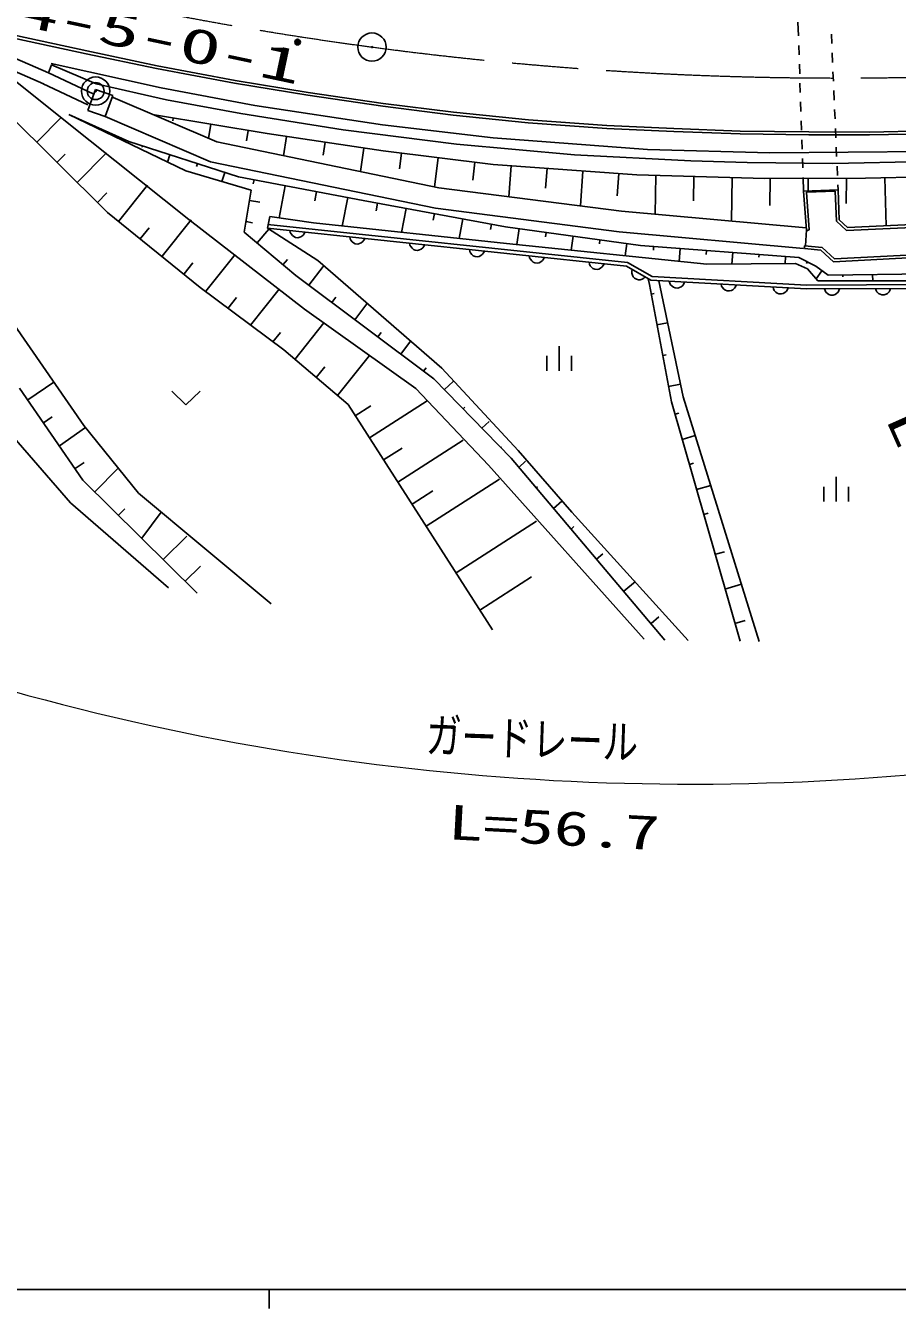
# Model space of a CAD drawing. Units: millimetres, scale not verified. Extents: x 40000 to 680000, y 20000 to 380000.
# Drawn here: x 155092 to 201308, y 204000 to 271988 of the extents above; entities that cross this region are included whole.
import ezdxf
from ezdxf.enums import TextEntityAlignment as Align

# ---------------------------------------------------------------- set-up
doc = ezdxf.new("R2010")
doc.units = ezdxf.units.MM
doc.header["$LTSCALE"] = 1000
doc.linetypes.add('CHAIN', pattern=[18.5, 12, -1.5, 3.5, -1.5])
for name, color, linetype, lineweight in [('M-BGD', 7, 'Continuous', 25), ('M-BMK', 2, 'CHAIN', 13), ('M-BMK-SRVR', 3, 'Continuous', 25), ('M-STR-HTXT', 7, 'Continuous', 13), ('M-TTL-BAND', 7, 'Continuous', 25)]:
    doc.layers.add(name, color=color, linetype=linetype, lineweight=lineweight)
doc.styles.add('ＭＳ ゴシック', font='')
doc.styles.get('ＭＳ ゴシック').set_extended_font_data('MS Gothic')

msp = doc.modelspace()

# ---------------------------------------------------------------- linework, layer by layer
at = {"layer": 'M-BGD'}
for p, q in [((196063, 271440), (196039, 272176)), ((158308, 270499), (153971, 271434)), ((158340, 270646), (154004, 271581)), ((197831, 271041), (197809, 271541)), ((162060, 269862), (158340, 270646)), ((196096, 270441), (196080, 270941)), ((153350, 270009), (157200, 266919)), ((156039, 268896), (153630, 269944)), ((156298, 269493), (153836, 270563)), ((156449, 269976), (162278, 268686)), ((162030, 269715), (158308, 270499)), ((196129, 269441), (196113, 269941)), ((197874, 270042), (197852, 270542)), ((156454, 269909), (156298, 269493)), ((156298, 269493), (158669, 268372)), ((158833, 268907), (156454, 269909)), ((166167, 268937), (162030, 269715)), ((166193, 269085), (162060, 269862)), ((197917, 269043), (197895, 269543)), ((156020, 268905), (158391, 267784)), ((158789, 268612), (158394, 267487)), ((159707, 268290), (158789, 268612)), ((162566, 268057), (158833, 268907)), ((162278, 268686), (167245, 267751)), ((170048, 268302), (166167, 268937)), ((170071, 268450), (166193, 269085)), ((196162, 268442), (196145, 268942)), ((159313, 267165), (159707, 268290)), ((159733, 268179), (165225, 265823)), ((166502, 267334), (162566, 268057)), ((174025, 267714), (170048, 268302)), ((174045, 267863), (170071, 268450)), ((196195, 267443), (196178, 267942)), ((197960, 268044), (197938, 268544)), ((154079, 267411), (159431, 262078)), ((157381, 267281), (160566, 265844)), ((163583, 264290), (157381, 267281)), ((158394, 267487), (159313, 267165)), ((161918, 267258), (167893, 266266)), ((171928, 266473), (166502, 267334)), ((167245, 267751), (174008, 266738)), ((177761, 267252), (174025, 267714)), ((177778, 267401), (174045, 267863)), ((181738, 266844), (177761, 267252)), ((181751, 266994), (177778, 267401)), ((198003, 267045), (197981, 267544)), ((155684, 265811), (157000, 267132)), ((157200, 266919), (163741, 261709)), ((159300, 267168), (164894, 264768)), ((162914, 267092), (162889, 266943)), ((164905, 266762), (164782, 266015)), ((174008, 266738), (179878, 266037)), ((185903, 266542), (181738, 266844)), ((185912, 266692), (181751, 266994)), ((189459, 266381), (185903, 266542)), ((189465, 266531), (185912, 266692)), ((192981, 266396), (189465, 266531)), ((196228, 266443), (196211, 266943)), ((198046, 266046), (198024, 266545)), ((159770, 266203), (159742, 266142)), ((160566, 265844), (166374, 263977)), ((166897, 266432), (166805, 265879)), ((167893, 266266), (174050, 265347)), ((168919, 266113), (168767, 265094)), ((177930, 265714), (171928, 266473)), ((179878, 266037), (188067, 265419)), ((192977, 266246), (189459, 266381)), ((196617, 266208), (192977, 266246)), ((196618, 266358), (192981, 266396)), ((196261, 265444), (196244, 265943)), ((199827, 266198), (196617, 266208)), ((199826, 266348), (196618, 266358)), ((203011, 266410), (199826, 266348)), ((203015, 266260), (199827, 266198)), ((156755, 264745), (157187, 265178)), ((157825, 263678), (159387, 265246)), ((161292, 265611), (161274, 265555)), ((165225, 265823), (177004, 263398)), ((170972, 265807), (170870, 265127)), ((173024, 265500), (172838, 264255)), ((174050, 265347), (179883, 264626)), ((175023, 265226), (174920, 264395)), ((184192, 265133), (177930, 265714)), ((188067, 265419), (194555, 265254)), ((194555, 265254), (203415, 265315)), ((198089, 265047), (198067, 265546)), ((162744, 265144), (162619, 264755)), ((164196, 264677), (164146, 264522)), ((164894, 264768), (176824, 262312)), ((176967, 264986), (176776, 263445)), ((178911, 264746), (178795, 263805)), ((179883, 264626), (187492, 264076)), ((180834, 264557), (180716, 262923)), ((190363, 264825), (184192, 265133)), ((193350, 264734), (190363, 264825)), ((197894, 264690), (193350, 264734)), ((196294, 264444), (196277, 264944)), ((203644, 264803), (197894, 264690)), ((198132, 264048), (198110, 264547)), ((167048, 263271), (163583, 264290)), ((165648, 264210), (165493, 263729)), ((166374, 263977), (172995, 262720)), ((167201, 263820), (167160, 263605)), ((182737, 264420), (182661, 263376)), ((184639, 264282), (184505, 262438)), ((186541, 264145), (186456, 262975)), ((187492, 264076), (194286, 263894)), ((188502, 264049), (188472, 261997)), ((190523, 263995), (190504, 262701)), ((192544, 263941), (192511, 261630)), ((194286, 263894), (199620, 263899)), ((194565, 263895), (194544, 262457)), ((196334, 263209), (196310, 263944)), ((196587, 263896), (196577, 263218)), ((198609, 263898), (198589, 262564)), ((199620, 263899), (205576, 264046)), ((200647, 263927), (200715, 261383)), ((158896, 262611), (159401, 263119)), ((160011, 261615), (161546, 263540)), ((166683, 261044), (167048, 263271)), ((168856, 263505), (168532, 261799)), ((170512, 263191), (170419, 262700)), ((177004, 263398), (186684, 262160)), ((198165, 263277), (196334, 263209)), ((196334, 263209), (196488, 261146)), ((198017, 263213), (196488, 263162)), ((196488, 263162), (196637, 261157)), ((198073, 261632), (198017, 263213)), ((198165, 263277), (198153, 263548)), ((198220, 261700), (198165, 263277)), ((166957, 262714), (167508, 262624)), ((172167, 262877), (171881, 261368)), ((172995, 262720), (180539, 261330)), ((173749, 262581), (173673, 262165)), ((159431, 262078), (164338, 258110)), ((168043, 261871), (167913, 261258)), ((170362, 261530), (168043, 261871)), ((175258, 262303), (175024, 261033)), ((176767, 262025), (176703, 261678)), ((176824, 262312), (186565, 261066)), ((186684, 262160), (196479, 261270)), ((213531, 261834), (198617, 261134)), ((213471, 261981), (198672, 261287)), ((161171, 260690), (161633, 261269)), ((162331, 259765), (163875, 261701)), ((163741, 261709), (169873, 256964)), ((166775, 261601), (167126, 261543)), ((167368, 260469), (167990, 261208)), ((167913, 261258), (170577, 259548)), ((167913, 261258), (186945, 259239)), ((167934, 261457), (187008, 259434)), ((169101, 261132), (169122, 261033)), ((180584, 260440), (170362, 261530)), ((178276, 261747), (178084, 260706)), ((179785, 261469), (179734, 261191)), ((180539, 261330), (187686, 260335)), ((181254, 261230), (181136, 260383)), ((196445, 260317), (196486, 261166)), ((196483, 261106), (196637, 261157)), ((196488, 261150), (196485, 261137)), ((198617, 261134), (198073, 261632)), ((198672, 261287), (198220, 261700)), ((169420, 258743), (166683, 261044)), ((169122, 261033), (169162, 260948)), ((169162, 260948), (169233, 260860)), ((169233, 260860), (169307, 260804)), ((169307, 260804), (169399, 260762)), ((169399, 260762), (169527, 260749)), ((169527, 260749), (169626, 260770)), ((169626, 260770), (169710, 260810)), ((169710, 260810), (169798, 260881)), ((169798, 260881), (169854, 260955)), ((169854, 260955), (169896, 261047)), ((172273, 260795), (172294, 260697)), ((172294, 260697), (172334, 260612)), ((172334, 260612), (172405, 260524)), ((172405, 260524), (172479, 260468)), ((172479, 260468), (172571, 260426)), ((172571, 260426), (172699, 260412)), ((172699, 260412), (172798, 260434)), ((172798, 260434), (172882, 260473)), ((172882, 260473), (172970, 260544)), ((172970, 260544), (173026, 260619)), ((173026, 260619), (173068, 260711)), ((175445, 260459), (175467, 260360)), ((191213, 259337), (180584, 260440)), ((182683, 261031), (182650, 260792)), ((184112, 260832), (184008, 260084)), ((185542, 260633), (185513, 260424)), ((186565, 261066), (196323, 260179)), ((186971, 260434), (186881, 259786)), ((164651, 257915), (166204, 259862)), ((175467, 260360), (175506, 260276)), ((175506, 260276), (175577, 260188)), ((175577, 260188), (175651, 260131)), ((175651, 260131), (175744, 260089)), ((175744, 260089), (175871, 260076)), ((175871, 260076), (175970, 260098)), ((175970, 260098), (176054, 260137)), ((176054, 260137), (176142, 260208)), ((176142, 260208), (176198, 260283)), ((176198, 260283), (176240, 260375)), ((178617, 260123), (178639, 260024)), ((178639, 260024), (178678, 259939)), ((178678, 259939), (178749, 259851)), ((178749, 259851), (178823, 259795)), ((178823, 259795), (178916, 259753)), ((178916, 259753), (179043, 259739)), ((179043, 259739), (179142, 259761)), ((179142, 259761), (179226, 259800)), ((179226, 259800), (179314, 259872)), ((179314, 259872), (179370, 259946)), ((179370, 259946), (179412, 260038)), ((181789, 259786), (181811, 259687)), ((187686, 260335), (196081, 259705)), ((188385, 260282), (188371, 260088)), ((189785, 260177), (189733, 259490)), ((191184, 260072), (191167, 259854)), ((192583, 259967), (192536, 259348)), ((193982, 259863), (193971, 259712)), ((195381, 259758), (195352, 259372)), ((196391, 260322), (196377, 260173)), ((196377, 260173), (197250, 260090)), ((196391, 260322), (197314, 260235)), ((197250, 260090), (197923, 259477)), ((197314, 260235), (197978, 259630)), ((197923, 259477), (210696, 260144)), ((197978, 259630), (210713, 260295)), ((163491, 258840), (163956, 259422)), ((168736, 259318), (168967, 259593)), ((170113, 258224), (170862, 259224)), ((170577, 259548), (177157, 253840)), ((181811, 259687), (181850, 259603)), ((181850, 259603), (181921, 259515)), ((181921, 259515), (181995, 259458)), ((181995, 259458), (182088, 259417)), ((182088, 259417), (182215, 259403)), ((182215, 259403), (182314, 259425)), ((182314, 259425), (182398, 259464)), ((182398, 259464), (182486, 259535)), ((182486, 259535), (182542, 259610)), ((182542, 259610), (182584, 259702)), ((184961, 259450), (184983, 259351)), ((184983, 259351), (185022, 259266)), ((185022, 259266), (185093, 259178)), ((185093, 259178), (185167, 259122)), ((185167, 259122), (185260, 259080)), ((185260, 259080), (185387, 259067)), ((185387, 259067), (185486, 259088)), ((185486, 259088), (185570, 259128)), ((185570, 259128), (185658, 259199)), ((185658, 259199), (185714, 259273)), ((185714, 259273), (185756, 259365)), ((186945, 259239), (188243, 258492)), ((187008, 259434), (188301, 258689)), ((187247, 259065), (187227, 258966)), ((195907, 259377), (191213, 259337)), ((196538, 259106), (195907, 259377)), ((196081, 259705), (196980, 259232)), ((196530, 259468), (196484, 259381)), ((197089, 258470), (196538, 259106)), ((196980, 259232), (197637, 258759)), ((176739, 253276), (169420, 258743)), ((187227, 258966), (187229, 258873)), ((187229, 258873), (187258, 258763)), ((187258, 258763), (187303, 258682)), ((187303, 258682), (187371, 258606)), ((187371, 258606), (187482, 258542)), ((187482, 258542), (187581, 258522)), ((187581, 258522), (187674, 258524)), ((187674, 258524), (187783, 258553)), ((187783, 258553), (187865, 258599)), ((187865, 258599), (187940, 258666)), ((188098, 258575), (188162, 258265)), ((188243, 258492), (196489, 258035)), ((188301, 258689), (196494, 258235)), ((188662, 258468), (189954, 252309)), ((189218, 258438), (189244, 258340)), ((189979, 258299), (190017, 258393)), ((197308, 258995), (197002, 258570)), ((206867, 258445), (197089, 258470)), ((197637, 258759), (210214, 258956)), ((198423, 258771), (198424, 258680)), ((199995, 258796), (200000, 258463)), ((164338, 258110), (168775, 254798)), ((167011, 256114), (168533, 258022)), ((188162, 258265), (189328, 252051)), ((188251, 257760), (188413, 257790)), ((189244, 258340), (189288, 258258)), ((189288, 258258), (189363, 258173)), ((189363, 258173), (189441, 258121)), ((189441, 258121), (189535, 258084)), ((189535, 258084), (189663, 258076)), ((189663, 258076), (189760, 258103)), ((189760, 258103), (189843, 258147)), ((189843, 258147), (189927, 258222)), ((189927, 258222), (189979, 258299)), ((191966, 258285), (191993, 258188)), ((191993, 258188), (192037, 258105)), ((192037, 258105), (192112, 258021)), ((192112, 258021), (192189, 257969)), ((192189, 257969), (192283, 257931)), ((192283, 257931), (192411, 257924)), ((192411, 257924), (192509, 257951)), ((192509, 257951), (192591, 257994)), ((192591, 257994), (192676, 258070)), ((192676, 258070), (192728, 258147)), ((192728, 258147), (192765, 258241)), ((194715, 258133), (194742, 258035)), ((194742, 258035), (194785, 257953)), ((194785, 257953), (194861, 257869)), ((194861, 257869), (194938, 257816)), ((194938, 257816), (195032, 257779)), ((195032, 257779), (195160, 257772)), ((195160, 257772), (195257, 257798)), ((195257, 257798), (195340, 257842)), ((195340, 257842), (195424, 257917)), ((195424, 257917), (195477, 257995)), ((195477, 257995), (195514, 258089)), ((196489, 258035), (210015, 258093)), ((196494, 258235), (210061, 258293)), ((197441, 258039), (197474, 257943)), ((197474, 257943), (197522, 257863)), ((197522, 257863), (197603, 257783)), ((197603, 257783), (197683, 257736)), ((197683, 257736), (197779, 257704)), ((197779, 257704), (197907, 257705)), ((197907, 257705), (198003, 257737)), ((198003, 257737), (198083, 257786)), ((198083, 257786), (198162, 257866)), ((198162, 257866), (198210, 257946)), ((198210, 257946), (198241, 258042)), ((200147, 258050), (200179, 257955)), ((200179, 257955), (200227, 257875)), ((200227, 257875), (200308, 257795)), ((200308, 257795), (200388, 257747)), ((200388, 257747), (200484, 257716)), ((200484, 257716), (200612, 257716)), ((200612, 257716), (200708, 257749)), ((200708, 257749), (200788, 257797)), ((200788, 257797), (200867, 257877)), ((200867, 257877), (200915, 257958)), ((200915, 257958), (200947, 258054)), ((165811, 256990), (166278, 257575)), ((171329, 257313), (171536, 257589)), ((172544, 256402), (173176, 257245)), ((169873, 256964), (175775, 252748)), ((154497, 256108), (158181, 250797)), ((168201, 255226), (168601, 255728)), ((169361, 254301), (170900, 256230)), ((173760, 255491), (173932, 255721)), ((188559, 256129), (189130, 256237)), ((174976, 254580), (175491, 255267)), ((183373, 254999), (183373, 253699)), ((168775, 254798), (172192, 251901)), ((171626, 252381), (173318, 254503)), ((182723, 254479), (182723, 253699)), ((184023, 254479), (184023, 253699)), ((188867, 254498), (189048, 254532)), ((170493, 253341), (170949, 253912)), ((176192, 253669), (176329, 253852)), ((181198, 249462), (177157, 253840)), ((155212, 252151), (156587, 253095)), ((180830, 249064), (176739, 253276)), ((177297, 252702), (177757, 253122)), ((189174, 252867), (189812, 252987)), ((158127, 247903), (154766, 252780)), ((162836, 252609), (163586, 251889)), ((163586, 251889), (164336, 252609)), ((175775, 252748), (179625, 248690)), ((189954, 252309), (193983, 239349)), ((172192, 251901), (179847, 239968)), ((172568, 251315), (173392, 251843)), ((173320, 250142), (176373, 252100)), ((178292, 251678), (178385, 251763)), ((189328, 252051), (192976, 239361)), ((156045, 250937), (156497, 251248)), ((179286, 250654), (179675, 251009)), ((189519, 251388), (189718, 251445)), ((154237, 250428), (157468, 246689)), ((156878, 249724), (158274, 250682)), ((158181, 250797), (161070, 247210)), ((189900, 250061), (190591, 250260)), ((174073, 248969), (175051, 249597)), ((174825, 247796), (178294, 250021)), ((180281, 249630), (180321, 249667)), ((157711, 248510), (158188, 248838)), ((188986, 239409), (180830, 249064)), ((184043, 246202), (181198, 249462)), ((181243, 248576), (181594, 248897)), ((158755, 247283), (159999, 248540)), ((179625, 248690), (187890, 239473)), ((190282, 248735), (190497, 248797)), ((164182, 241914), (158127, 247903)), ((176330, 245451), (180214, 247942)), ((182164, 247485), (182230, 247546)), ((190663, 247408), (191411, 247623)), ((197409, 247548), (197409, 246768)), ((198059, 248068), (198059, 246768)), ((198709, 247548), (198709, 246768)), ((161070, 247210), (168115, 241342)), ((175577, 246623), (176680, 247331)), ((157468, 246689), (162674, 242183)), ((160010, 246041), (160344, 246379)), ((161245, 244819), (162279, 246203)), ((183085, 246395), (183512, 246784)), ((190211, 239394), (184043, 246202)), ((191044, 246081), (191277, 246148)), ((177913, 242982), (182176, 245726)), ((184007, 245304), (184152, 245437)), ((162378, 243698), (163635, 244931)), ((191616, 243952), (192140, 244107)), ((185364, 243711), (185691, 243989)), ((163548, 242540), (164363, 243340)), ((179175, 241014), (181906, 242772)), ((186806, 242008), (187419, 242527)), ((192157, 242128), (193048, 242393)), ((188249, 240305), (188657, 240650)), ((192698, 240305), (193243, 240466))]:
    msp.add_line(p, q, dxfattribs=at)
for radius in [150, 90, 30]:
    msp.add_circle((169513, 271114), radius, dxfattribs=at)
at = {"layer": 'M-BMK'}
msp.add_arc((198186, 456278), 187065, 254.89439, 274.34973, dxfattribs=at)
at = {"layer": 'M-BMK-SRVR'}
for centre, radius in [((173453, 270852), 750), ((173453, 270852), 30), ((158805, 268518), 750), ((158805, 268518), 450), ((158805, 268518), 30)]:
    msp.add_circle(centre, radius, dxfattribs=at)
at = {"layer": 'M-STR-HTXT'}
msp.add_arc((190383, 365632), 133845, 252.74026, 278.58055, dxfattribs=at)
at = {"layer": 'M-TTL-BAND'}
for p, q in [((40000, 205000), (579000, 205000)), ((168000, 205000), (168000, 204000))]:
    msp.add_line(p, q, dxfattribs=at)

# ---------------------------------------------------------------- texts
at = {"layer": 'M-BMK-SRVR', "style": 'ＭＳ ゴシック', "width": 1.75}
msp.add_text('164-5-0-1', height=1833, rotation=348, dxfattribs=at).set_placement((150182, 272404), align=Align.BOTTOM_LEFT)
at = {"layer": 'M-STR-HTXT', "style": 'ＭＳ ゴシック'}
for s, rotation, width, p in [('L=8.1', 294, 1.5, (200153, 250946)), ('ガードレール', 358, 0.75, (176273, 232923)), ('L=56.7', 357, 1.5, (177417, 228319))]:
    msp.add_text(s, height=1833, rotation=rotation, dxfattribs=dict(at, width=width)).set_placement(p, align=Align.BOTTOM_LEFT)

doc.saveas('drawing.dxf')
